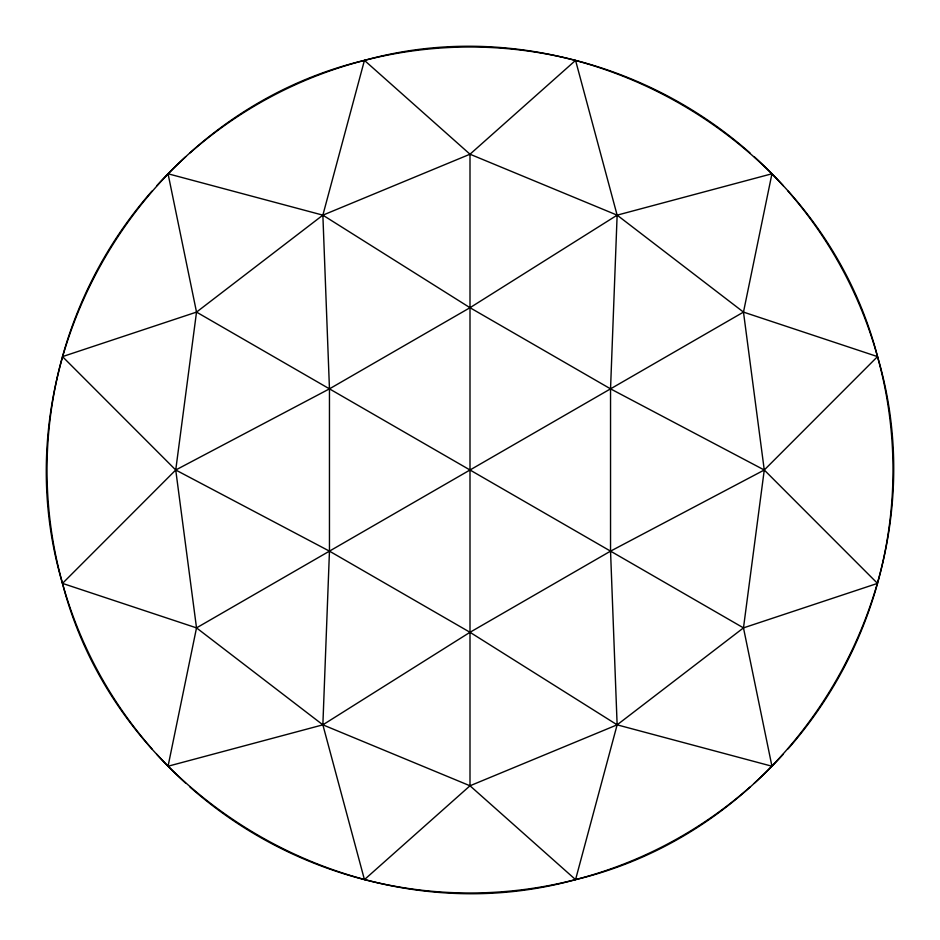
<?xml version="1.0" encoding="UTF-8"?>
<svg xmlns="http://www.w3.org/2000/svg" width="940" height="940" viewBox="0 0 940 940"><rect width="100%" height="100%" fill="white"/><g stroke="black" fill="none" stroke-linecap="round" stroke-linejoin="round"><path stroke-width="1.41" d="M470 785.781L470 154.219L364.438 60.383C139.332 114.046 -3.596 361.606 62.486 583.388C118.405 800.88 359.245 939.93 575.562 879.617C800.668 825.943 943.596 578.394 877.514 356.613C821.595 139.108 580.755 0.059 364.438 60.383L322.866 215.154L329.458 388.855L329.458 551.145L322.866 724.834L364.438 879.617L470 785.781L617.134 724.834L743.481 627.885L877.514 583.388L764.267 470L610.542 388.855L470 307.709L322.866 215.154L168.049 173.771L196.519 312.103L175.733 470L196.519 627.885L168.049 766.229L322.866 724.834L470 632.291L610.542 551.145L764.267 470L877.514 356.613L743.481 312.103L617.134 215.154L470 154.219L322.866 215.154L196.519 312.103L62.486 356.613L175.733 470L329.458 551.145L470 632.291L617.134 724.834L771.952 766.229L743.481 627.885L764.267 470L743.481 312.103L771.952 173.771L617.134 215.154L470 307.709L329.458 388.855L175.733 470L62.486 583.388L196.519 627.885L322.866 724.834L470 785.781L575.562 879.617L617.134 724.834L610.542 551.145L610.542 388.855L617.134 215.154L575.562 60.383L470 154.219M196.519 627.885L743.481 312.103M196.519 312.103L743.481 627.885M788.049 191.126A423 423 0 0 1 788.049 748.875M783.196 754.315A423 423 0 0 1 754.327 783.184M749.967 787.086A423 423 0 0 1 190.033 787.086M185.674 783.184A423 423 0 0 1 156.804 754.315M151.951 748.875A423 423 0 0 1 151.951 191.126M156.804 185.674A423 423 0 0 1 185.674 156.804M190.033 152.915A423 423 0 0 1 749.967 152.915M754.327 156.804A423 423 0 0 1 783.196 185.674"/></g></svg>
